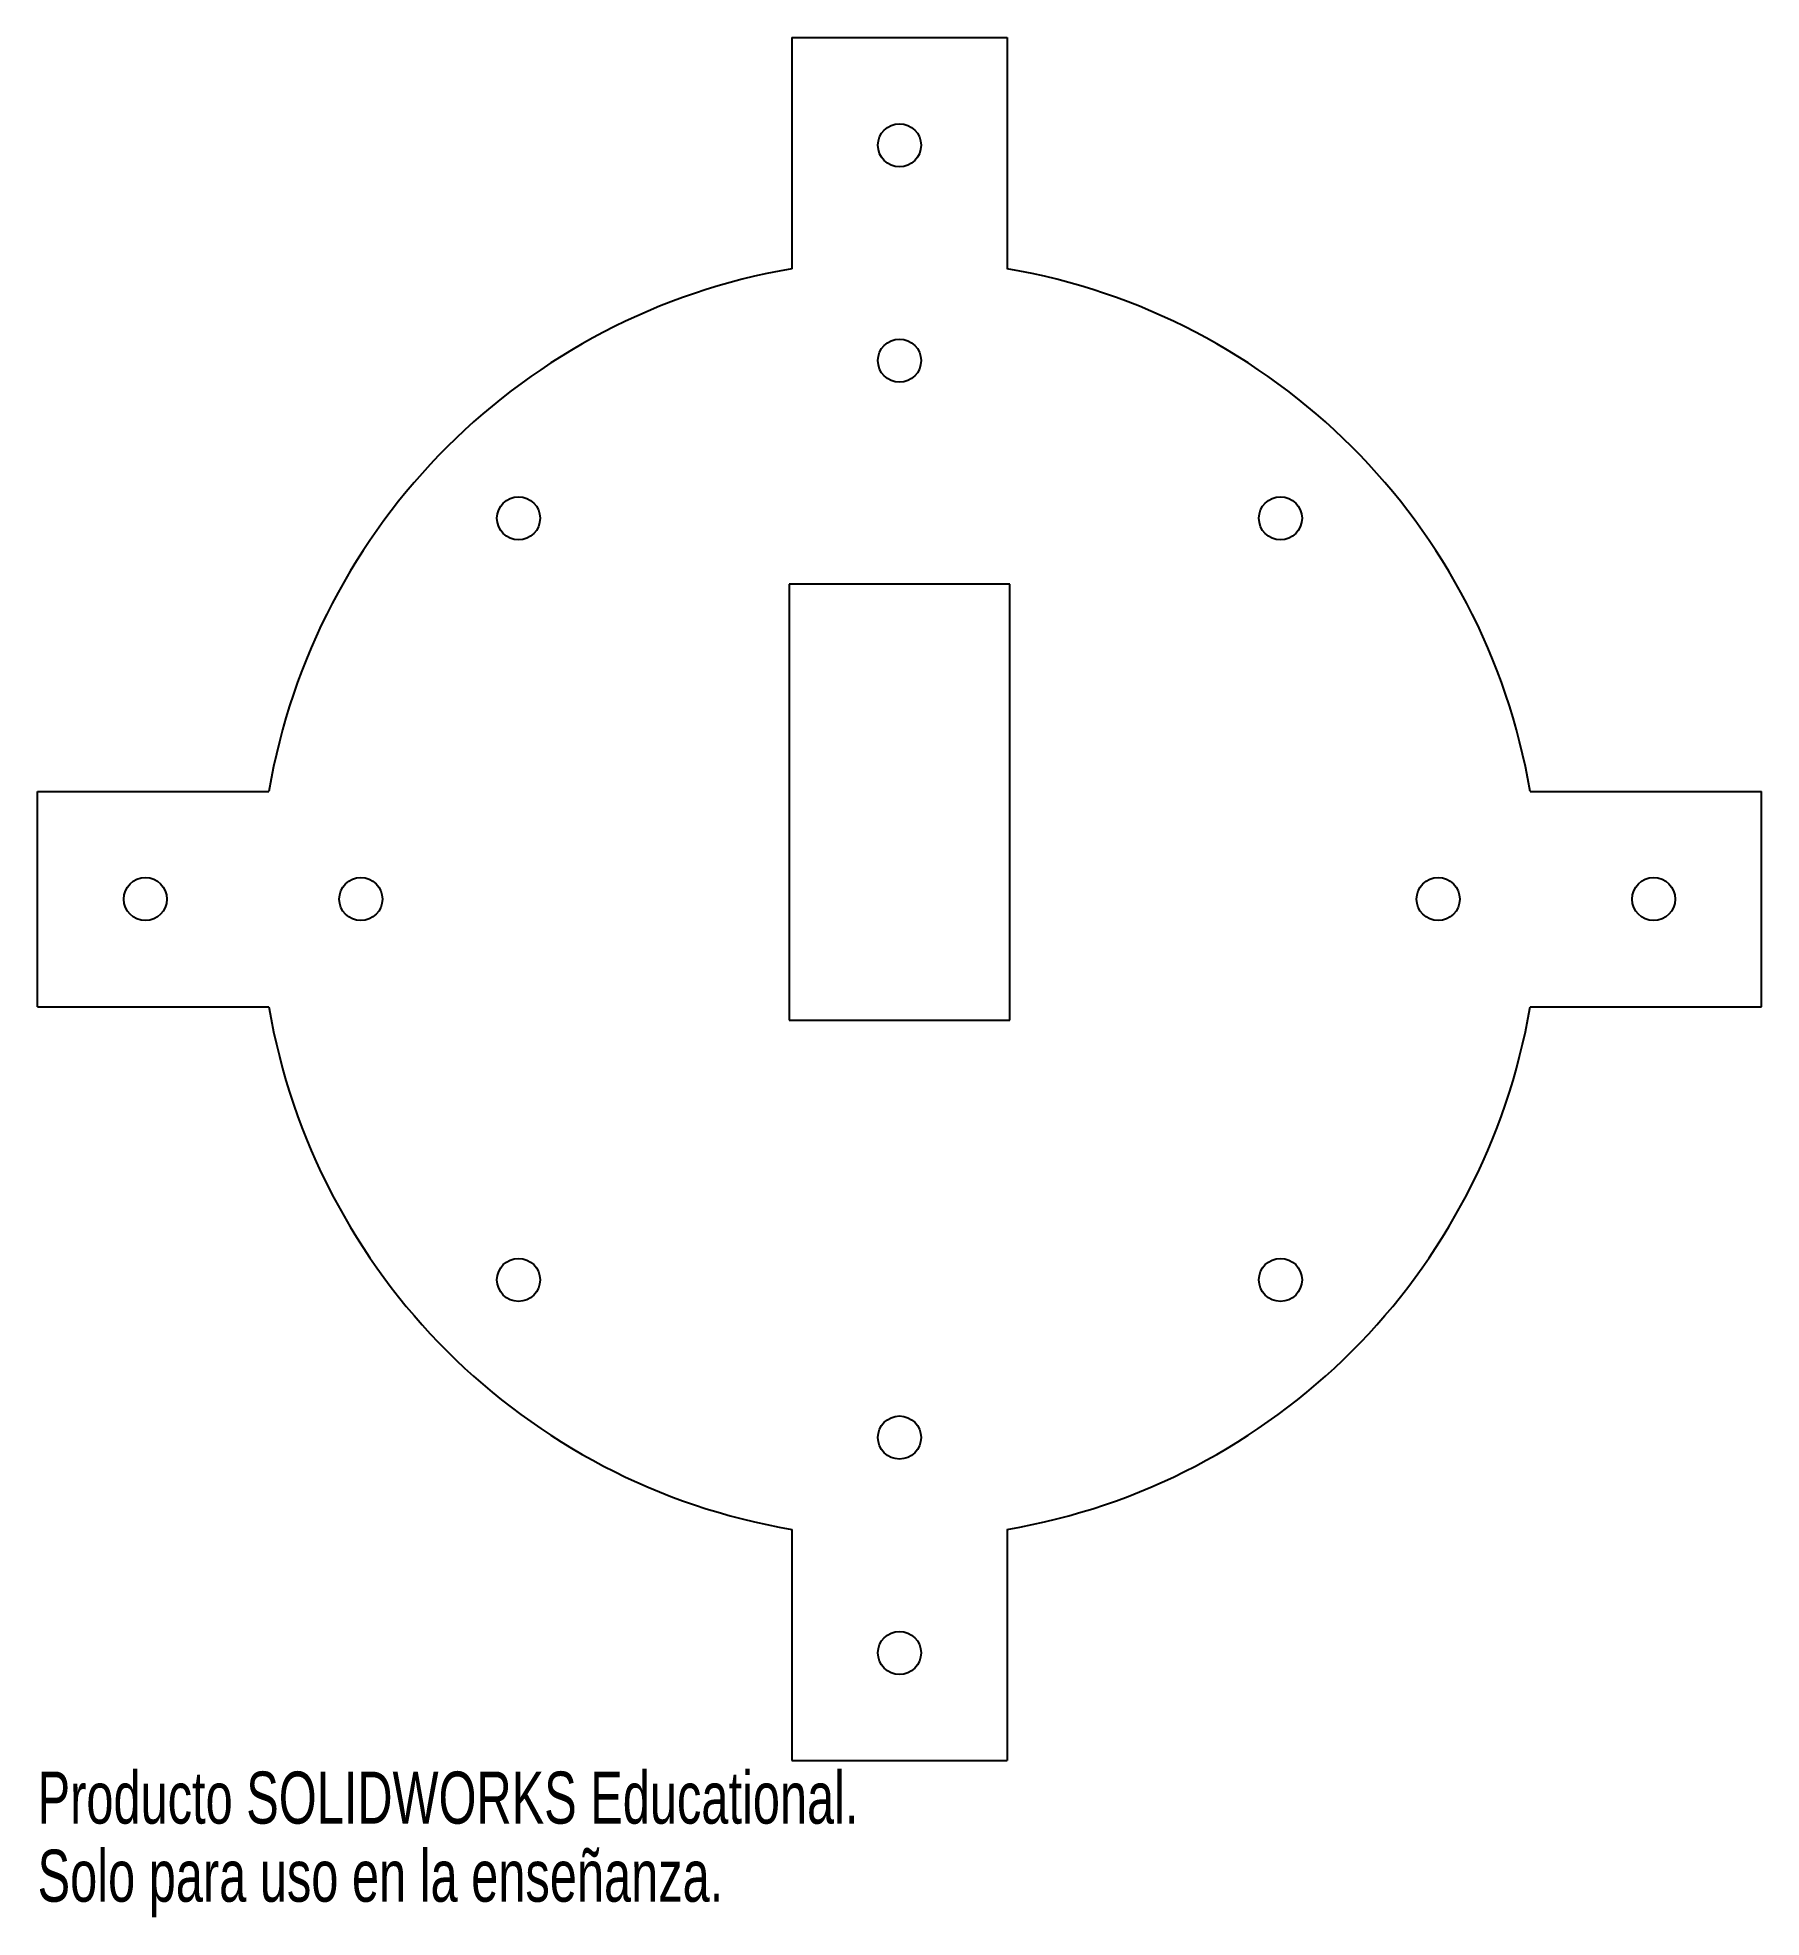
# Model space of a CAD drawing. Header units: millimetres. Extents: x -80 to 80, y -95 to 80.
import ezdxf

# ---------------------------------------------------------------- set-up
doc = ezdxf.new("R2010")
doc.units = ezdxf.units.MM
doc.styles.add('SLDTEXTSTYLE0', font='TXT', dxfattribs={"width": 0.7})

msp = doc.modelspace()

# ---------------------------------------------------------------- linework, layer by layer
at = {"color": 7, "linetype": 'Continuous', "lineweight": 25}
for p, q in [((-10, 80), (10, 80)), ((-10, 80), (-10, 58.53)), ((10, 80), (10, 58.53)), ((10.25, 29.25), (-10.25, 29.25)), ((-10.25, 29.25), (-10.25, -11.25)), ((10.25, -11.25), (10.25, 29.25)), ((-80, -10), (-80, 10)), ((-80, 10), (-58.53, 10)), ((58.53, 10), (80, 10)), ((80, -10), (80, 10)), ((-80, -10), (-58.53, -10)), ((58.53, -10), (80, -10)), ((-10.25, -11.25), (10.25, -11.25)), ((-10, -58.53), (-10, -80)), ((10, -58.53), (10, -80)), ((-10, -80), (10, -80))]:
    msp.add_line(p, q, dxfattribs=at)
for centre in [(0, 70), (0, 50), (-35.36, 35.36), (35.36, 35.36), (-70, 0), (-50, 0), (50, 0), (70, 0), (-35.36, -35.36), (35.36, -35.36), (0, -50), (0, -70)]:
    msp.add_circle(centre, 2, dxfattribs=at)
for start, end in [(99.6954, 170.3046), (9.6954, 80.3046), (189.6954, 260.3046), (279.6954, 350.3046)]:
    msp.add_arc((0, 0), 59.38, start, end, dxfattribs=at)

# ---------------------------------------------------------------- texts
at = {"color": 7, "linetype": 'Continuous', "char_height": 4.8336, "attachment_point": 1, "style": 'SLDTEXTSTYLE0'}
for s, insert in [('Producto SOLIDWORKS Educational.', (-80, -81.02)), ('Solo para uso en la enseñanza.', (-80, -88.27))]:
    msp.add_mtext(s, dxfattribs=dict(at, insert=insert))

doc.saveas('drawing.dxf')
